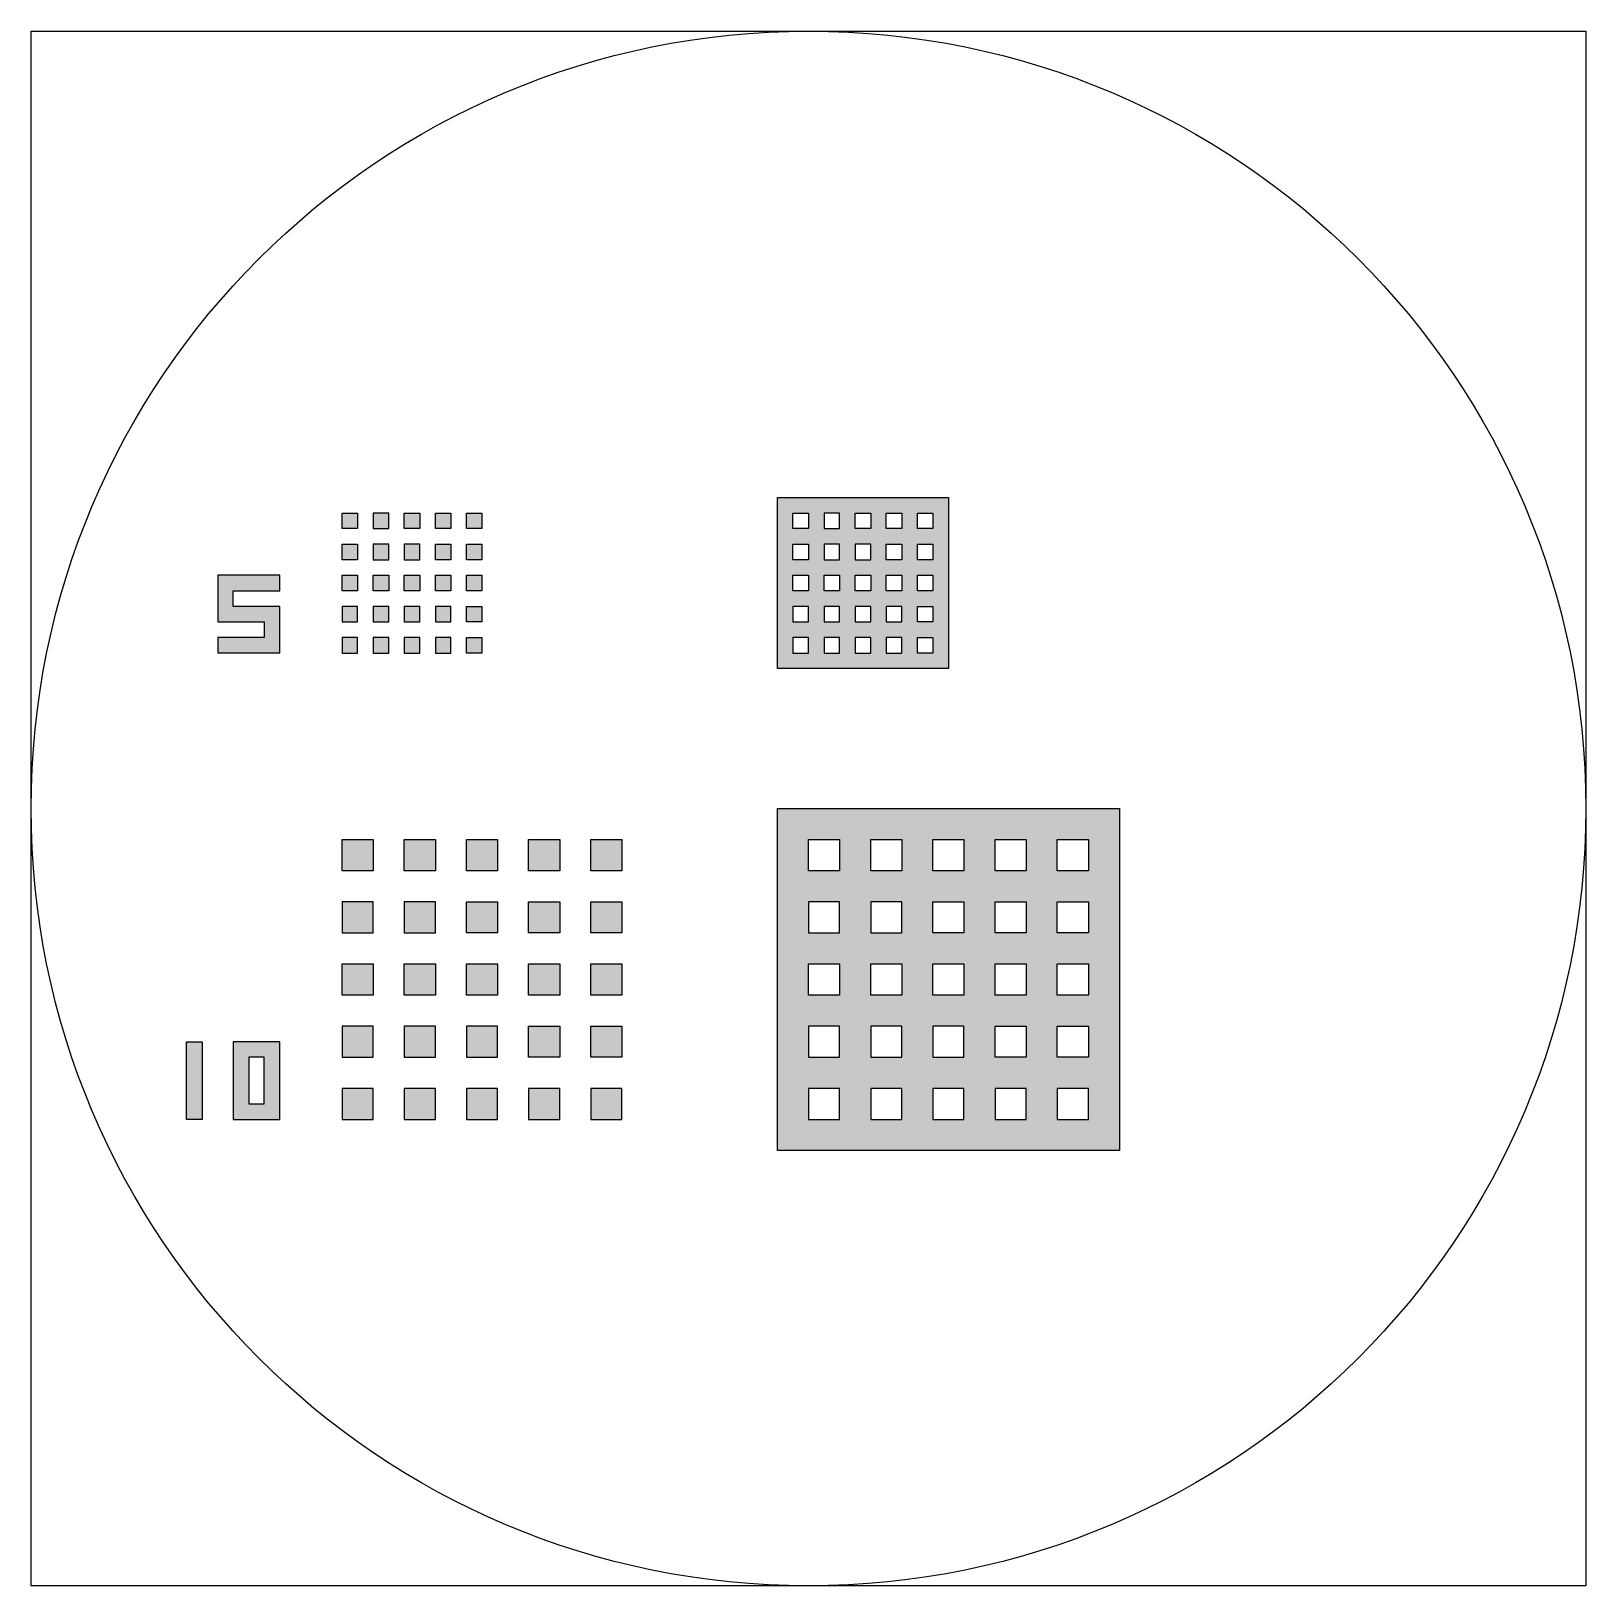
# Model space of a CAD drawing. Extents: x 0 to 4500, y 0 to 3500.
# Drawn here: x 3000 to 3500, y 0 to 500 of the extents above; entities that cross this region are included whole.
import ezdxf

# ---------------------------------------------------------------- set-up
doc = ezdxf.new("R2010")
doc.units = 13
doc.layers.get('0').update_dxf_attribs({"linetype": 'CONTINUOUS'})
doc.layers.add('Box outlines', color=7, linetype='CONTINUOUS', lineweight=0)
doc.layers.add('Filled mask', color=4, linetype='CONTINUOUS', lineweight=0)

msp = doc.modelspace()

# ---------------------------------------------------------------- hatches: boundary and pattern name
at = {"layer": 'Filled mask'}
h = msp.add_hatch(color=256, dxfattribs=at)
edge = h.paths.add_edge_path()
edge.add_line((3250, 240), (3260, 240))
edge.add_line((3260, 240), (3260, 230))
edge.add_line((3260, 230), (3250, 230))
edge.add_line((3250, 230), (3250, 240))
edge.add_line((3270, 240), (3280, 240))
edge.add_line((3280, 240), (3280, 230))
edge.add_line((3280, 230), (3270, 230))
edge.add_line((3270, 230), (3270, 240))
edge.add_line((3290, 240), (3300, 240))
edge.add_line((3300, 240), (3300, 230))
edge.add_line((3300, 230), (3290, 230))
edge.add_line((3290, 230), (3290, 240))
edge.add_line((3290, 220), (3300, 220))
edge.add_line((3300, 220), (3300, 210))
edge.add_line((3300, 210), (3290, 210))
edge.add_line((3290, 210), (3290, 220))
edge.add_line((3280, 220), (3270, 220))
edge.add_line((3270, 220), (3270, 210))
edge.add_line((3270, 210), (3280, 210))
edge.add_line((3280, 210), (3280, 220))
edge.add_line((3260, 220), (3250, 220))
edge.add_line((3250, 220), (3250, 210))
edge.add_line((3250, 210), (3260, 210))
edge.add_line((3260, 210), (3260, 220))
edge.add_line((3250, 200), (3260, 200))
edge.add_line((3260, 200), (3260, 190))
edge.add_line((3260, 190), (3250, 190))
edge.add_line((3250, 190), (3250, 200))
edge.add_line((3270, 200), (3280, 200))
edge.add_line((3280, 200), (3280, 190))
edge.add_line((3280, 190), (3270, 190))
edge.add_line((3270, 190), (3270, 200))
edge.add_line((3290, 200), (3300, 200))
edge.add_line((3300, 200), (3300, 190))
edge.add_line((3300, 190), (3290, 190))
edge.add_line((3290, 190), (3290, 200))
edge.add_line((3310, 240), (3320, 240))
edge.add_line((3320, 240), (3320, 230))
edge.add_line((3320, 230), (3310, 230))
edge.add_line((3310, 230), (3310, 240))
edge.add_line((3310, 220), (3320, 220))
edge.add_line((3320, 220), (3320, 210))
edge.add_line((3320, 210), (3310, 210))
edge.add_line((3310, 210), (3310, 220))
edge.add_line((3310, 200), (3320, 200))
edge.add_line((3320, 200), (3320, 190))
edge.add_line((3320, 190), (3310, 190))
edge.add_line((3310, 190), (3310, 200))
edge.add_line((3310, 180), (3320, 180))
edge.add_line((3320, 180), (3320, 170))
edge.add_line((3320, 170), (3310, 170))
edge.add_line((3310, 170), (3310, 180))
edge.add_line((3300, 180), (3290, 180))
edge.add_line((3290, 180), (3290, 170))
edge.add_line((3290, 170), (3300, 170))
edge.add_line((3300, 170), (3300, 180))
edge.add_line((3280, 180), (3270, 180))
edge.add_line((3270, 180), (3270, 170))
edge.add_line((3270, 170), (3280, 170))
edge.add_line((3280, 170), (3280, 180))
edge.add_line((3260, 180), (3250, 180))
edge.add_line((3250, 180), (3250, 170))
edge.add_line((3250, 170), (3260, 170))
edge.add_line((3260, 170), (3260, 180))
edge.add_line((3330, 240), (3340, 240))
edge.add_line((3340, 240), (3340, 230))
edge.add_line((3340, 230), (3330, 230))
edge.add_line((3330, 230), (3330, 240))
edge.add_line((3330, 220), (3340, 220))
edge.add_line((3340, 220), (3340, 210))
edge.add_line((3340, 210), (3330, 210))
edge.add_line((3330, 210), (3330, 220))
edge.add_line((3330, 200), (3340, 200))
edge.add_line((3340, 200), (3340, 190))
edge.add_line((3340, 190), (3330, 190))
edge.add_line((3330, 190), (3330, 200))
edge.add_line((3330, 180), (3340, 180))
edge.add_line((3340, 180), (3340, 170))
edge.add_line((3340, 170), (3330, 170))
edge.add_line((3330, 170), (3330, 180))
edge.add_line((3340, 160), (3330, 160))
edge.add_line((3330, 160), (3330, 150))
edge.add_line((3330, 150), (3340, 150))
edge.add_line((3340, 150), (3340, 160))
edge.add_line((3320, 160), (3310, 160))
edge.add_line((3310, 160), (3310, 150))
edge.add_line((3310, 150), (3320, 150))
edge.add_line((3320, 150), (3320, 160))
edge.add_line((3300, 160), (3290, 160))
edge.add_line((3290, 160), (3290, 150))
edge.add_line((3290, 150), (3300, 150))
edge.add_line((3300, 150), (3300, 160))
edge.add_line((3280, 160), (3270, 160))
edge.add_line((3270, 160), (3270, 150))
edge.add_line((3270, 150), (3280, 150))
edge.add_line((3280, 150), (3280, 160))
edge.add_line((3260, 160), (3250, 160))
edge.add_line((3250, 160), (3250, 150))
edge.add_line((3250, 150), (3260, 150))
edge.add_line((3260, 150), (3260, 160))
edge.add_line((3240, 250), (3350, 250))
edge.add_line((3350, 250), (3350, 140))
edge.add_line((3350, 140), (3240, 140))
edge.add_line((3240, 140), (3240, 250))
edge.add_line((3265, 345), (3270, 345))
edge.add_line((3270, 345), (3270, 340))
edge.add_line((3270, 340), (3265, 340))
edge.add_line((3265, 340), (3265, 345))
edge.add_line((3275, 345), (3280, 345))
edge.add_line((3280, 345), (3280, 340))
edge.add_line((3280, 340), (3275, 340))
edge.add_line((3275, 340), (3275, 345))
edge.add_line((3275, 335), (3280, 335))
edge.add_line((3280, 335), (3280, 330))
edge.add_line((3280, 330), (3275, 330))
edge.add_line((3275, 330), (3275, 335))
edge.add_line((3270, 335), (3265, 335))
edge.add_line((3265, 335), (3265, 330))
edge.add_line((3265, 330), (3270, 330))
edge.add_line((3270, 330), (3270, 335))
edge.add_line((3260, 345), (3255, 345))
edge.add_line((3255, 345), (3255, 340))
edge.add_line((3255, 340), (3260, 340))
edge.add_line((3260, 340), (3260, 345))
edge.add_line((3260, 335), (3255, 335))
edge.add_line((3255, 335), (3255, 330))
edge.add_line((3255, 330), (3260, 330))
edge.add_line((3260, 330), (3260, 335))
edge.add_line((3245, 345), (3250, 345))
edge.add_line((3250, 345), (3250, 340))
edge.add_line((3250, 340), (3245, 340))
edge.add_line((3245, 340), (3245, 345))
edge.add_line((3245, 335), (3250, 335))
edge.add_line((3250, 335), (3250, 330))
edge.add_line((3250, 330), (3245, 330))
edge.add_line((3245, 330), (3245, 335))
edge.add_line((3245, 325), (3250, 325))
edge.add_line((3250, 325), (3250, 320))
edge.add_line((3250, 320), (3245, 320))
edge.add_line((3245, 320), (3245, 325))
edge.add_line((3255, 325), (3260, 325))
edge.add_line((3260, 325), (3260, 320))
edge.add_line((3260, 320), (3255, 320))
edge.add_line((3255, 320), (3255, 325))
edge.add_line((3265, 325), (3270, 325))
edge.add_line((3270, 325), (3270, 320))
edge.add_line((3270, 320), (3265, 320))
edge.add_line((3265, 320), (3265, 325))
edge.add_line((3275, 325), (3280, 325))
edge.add_line((3280, 325), (3280, 320))
edge.add_line((3280, 320), (3275, 320))
edge.add_line((3275, 320), (3275, 325))
edge.add_line((3280, 315), (3275, 315))
edge.add_line((3275, 315), (3275, 310))
edge.add_line((3275, 310), (3280, 310))
edge.add_line((3280, 310), (3280, 315))
edge.add_line((3270, 315), (3265, 315))
edge.add_line((3265, 315), (3265, 310))
edge.add_line((3265, 310), (3270, 310))
edge.add_line((3270, 310), (3270, 315))
edge.add_line((3260, 315), (3255, 315))
edge.add_line((3255, 315), (3255, 310))
edge.add_line((3255, 310), (3260, 310))
edge.add_line((3260, 310), (3260, 315))
edge.add_line((3250, 315), (3245, 315))
edge.add_line((3245, 315), (3245, 310))
edge.add_line((3245, 310), (3250, 310))
edge.add_line((3250, 310), (3250, 315))
edge.add_line((3285, 345), (3290, 345))
edge.add_line((3290, 345), (3290, 340))
edge.add_line((3290, 340), (3285, 340))
edge.add_line((3285, 340), (3285, 345))
edge.add_line((3285, 335), (3290, 335))
edge.add_line((3290, 335), (3290, 330))
edge.add_line((3290, 330), (3285, 330))
edge.add_line((3285, 330), (3285, 335))
edge.add_line((3285, 325), (3290, 325))
edge.add_line((3290, 325), (3290, 320))
edge.add_line((3290, 320), (3285, 320))
edge.add_line((3285, 320), (3285, 325))
edge.add_line((3285, 315), (3290, 315))
edge.add_line((3290, 315), (3290, 310))
edge.add_line((3290, 310), (3285, 310))
edge.add_line((3285, 310), (3285, 315))
edge.add_line((3285, 305), (3285, 305))
edge.add_line((3285, 305), (3285, 305))
edge.add_line((3285, 305), (3285, 305))
edge.add_line((3285, 305), (3285, 305))
edge.add_line((3285, 305), (3285, 300))
edge.add_line((3285, 300), (3290, 300))
edge.add_line((3290, 300), (3290, 305))
edge.add_line((3290, 305), (3285, 305))
edge.add_line((3280, 305), (3275, 305))
edge.add_line((3275, 305), (3275, 300))
edge.add_line((3275, 300), (3280, 300))
edge.add_line((3280, 300), (3280, 305))
edge.add_line((3270, 305), (3265, 305))
edge.add_line((3265, 305), (3265, 300))
edge.add_line((3265, 300), (3270, 300))
edge.add_line((3270, 300), (3270, 305))
edge.add_line((3260, 305), (3255, 305))
edge.add_line((3255, 305), (3255, 300))
edge.add_line((3255, 300), (3260, 300))
edge.add_line((3260, 300), (3260, 305))
edge.add_line((3250, 305), (3245, 305))
edge.add_line((3245, 305), (3245, 300))
edge.add_line((3245, 300), (3250, 300))
edge.add_line((3250, 300), (3250, 305))
edge.add_line((3240, 350), (3295, 350))
edge.add_line((3295, 350), (3295, 295))
edge.add_line((3295, 295), (3240, 295))
edge.add_line((3240, 295), (3240, 350))
h = msp.add_hatch(color=256, dxfattribs=at)
edge = h.paths.add_edge_path()
edge.add_line((3120, 345), (3125, 345))
edge.add_line((3125, 345), (3125, 340))
edge.add_line((3125, 340), (3120, 340))
edge.add_line((3120, 340), (3120, 345))
edge.add_line((3130, 345), (3135, 345))
edge.add_line((3135, 345), (3135, 340))
edge.add_line((3135, 340), (3130, 340))
edge.add_line((3130, 340), (3130, 345))
edge.add_line((3130, 335), (3135, 335))
edge.add_line((3135, 335), (3135, 330))
edge.add_line((3135, 330), (3130, 330))
edge.add_line((3130, 330), (3130, 335))
edge.add_line((3125, 335), (3120, 335))
edge.add_line((3120, 335), (3120, 330))
edge.add_line((3120, 330), (3125, 330))
edge.add_line((3125, 330), (3125, 335))
edge.add_line((3115, 345), (3110, 345))
edge.add_line((3110, 345), (3110, 340))
edge.add_line((3110, 340), (3115, 340))
edge.add_line((3115, 340), (3115, 345))
edge.add_line((3115, 335), (3110, 335))
edge.add_line((3110, 335), (3110, 330))
edge.add_line((3110, 330), (3115, 330))
edge.add_line((3115, 330), (3115, 335))
edge.add_line((3100, 345), (3105, 345))
edge.add_line((3105, 345), (3105, 340))
edge.add_line((3105, 340), (3100, 340))
edge.add_line((3100, 340), (3100, 345))
edge.add_line((3100, 335), (3105, 335))
edge.add_line((3105, 335), (3105, 330))
edge.add_line((3105, 330), (3100, 330))
edge.add_line((3100, 330), (3100, 335))
edge.add_line((3100, 325), (3105, 325))
edge.add_line((3105, 325), (3105, 320))
edge.add_line((3105, 320), (3100, 320))
edge.add_line((3100, 320), (3100, 325))
edge.add_line((3110, 325), (3115, 325))
edge.add_line((3115, 325), (3115, 320))
edge.add_line((3115, 320), (3110, 320))
edge.add_line((3110, 320), (3110, 325))
edge.add_line((3120, 325), (3125, 325))
edge.add_line((3125, 325), (3125, 320))
edge.add_line((3125, 320), (3120, 320))
edge.add_line((3120, 320), (3120, 325))
edge.add_line((3130, 325), (3135, 325))
edge.add_line((3135, 325), (3135, 320))
edge.add_line((3135, 320), (3130, 320))
edge.add_line((3130, 320), (3130, 325))
edge.add_line((3135, 315), (3130, 315))
edge.add_line((3130, 315), (3130, 310))
edge.add_line((3130, 310), (3135, 310))
edge.add_line((3135, 310), (3135, 315))
edge.add_line((3125, 315), (3120, 315))
edge.add_line((3120, 315), (3120, 310))
edge.add_line((3120, 310), (3125, 310))
edge.add_line((3125, 310), (3125, 315))
edge.add_line((3115, 315), (3110, 315))
edge.add_line((3110, 315), (3110, 310))
edge.add_line((3110, 310), (3115, 310))
edge.add_line((3115, 310), (3115, 315))
edge.add_line((3105, 315), (3100, 315))
edge.add_line((3100, 315), (3100, 310))
edge.add_line((3100, 310), (3105, 310))
edge.add_line((3105, 310), (3105, 315))
edge.add_line((3140, 345), (3145, 345))
edge.add_line((3145, 345), (3145, 340))
edge.add_line((3145, 340), (3140, 340))
edge.add_line((3140, 340), (3140, 345))
edge.add_line((3140, 335), (3145, 335))
edge.add_line((3145, 335), (3145, 330))
edge.add_line((3145, 330), (3140, 330))
edge.add_line((3140, 330), (3140, 335))
edge.add_line((3140, 325), (3145, 325))
edge.add_line((3145, 325), (3145, 320))
edge.add_line((3145, 320), (3140, 320))
edge.add_line((3140, 320), (3140, 325))
edge.add_line((3140, 315), (3145, 315))
edge.add_line((3145, 315), (3145, 310))
edge.add_line((3145, 310), (3140, 310))
edge.add_line((3140, 310), (3140, 315))
edge.add_line((3140, 305), (3140, 305))
edge.add_line((3140, 305), (3140, 305))
edge.add_line((3140, 305), (3140, 305))
edge.add_line((3140, 305), (3140, 305))
edge.add_line((3140, 305), (3140, 300))
edge.add_line((3140, 300), (3145, 300))
edge.add_line((3145, 300), (3145, 305))
edge.add_line((3145, 305), (3140, 305))
edge.add_line((3135, 305), (3130, 305))
edge.add_line((3130, 305), (3130, 300))
edge.add_line((3130, 300), (3135, 300))
edge.add_line((3135, 300), (3135, 305))
edge.add_line((3125, 305), (3120, 305))
edge.add_line((3120, 305), (3120, 300))
edge.add_line((3120, 300), (3125, 300))
edge.add_line((3125, 300), (3125, 305))
edge.add_line((3115, 305), (3110, 305))
edge.add_line((3110, 305), (3110, 300))
edge.add_line((3110, 300), (3115, 300))
edge.add_line((3115, 300), (3115, 305))
edge.add_line((3105, 305), (3100, 305))
edge.add_line((3100, 305), (3100, 300))
edge.add_line((3100, 300), (3105, 300))
edge.add_line((3105, 300), (3105, 305))
h = msp.add_hatch(color=256, dxfattribs=at)
edge = h.paths.add_edge_path()
edge.add_line((3100, 240), (3110, 240))
edge.add_line((3110, 240), (3110, 230))
edge.add_line((3110, 230), (3100, 230))
edge.add_line((3100, 230), (3100, 240))
edge.add_line((3120, 240), (3130, 240))
edge.add_line((3130, 240), (3130, 230))
edge.add_line((3130, 230), (3120, 230))
edge.add_line((3120, 230), (3120, 240))
edge.add_line((3140, 240), (3150, 240))
edge.add_line((3150, 240), (3150, 230))
edge.add_line((3150, 230), (3140, 230))
edge.add_line((3140, 230), (3140, 240))
edge.add_line((3140, 220), (3150, 220))
edge.add_line((3150, 220), (3150, 210))
edge.add_line((3150, 210), (3140, 210))
edge.add_line((3140, 210), (3140, 220))
edge.add_line((3130, 220), (3120, 220))
edge.add_line((3120, 220), (3120, 210))
edge.add_line((3120, 210), (3130, 210))
edge.add_line((3130, 210), (3130, 220))
edge.add_line((3110, 220), (3100, 220))
edge.add_line((3100, 220), (3100, 210))
edge.add_line((3100, 210), (3110, 210))
edge.add_line((3110, 210), (3110, 220))
edge.add_line((3100, 200), (3110, 200))
edge.add_line((3110, 200), (3110, 190))
edge.add_line((3110, 190), (3100, 190))
edge.add_line((3100, 190), (3100, 200))
edge.add_line((3120, 200), (3130, 200))
edge.add_line((3130, 200), (3130, 190))
edge.add_line((3130, 190), (3120, 190))
edge.add_line((3120, 190), (3120, 200))
edge.add_line((3140, 200), (3150, 200))
edge.add_line((3150, 200), (3150, 190))
edge.add_line((3150, 190), (3140, 190))
edge.add_line((3140, 190), (3140, 200))
edge.add_line((3160, 240), (3170, 240))
edge.add_line((3170, 240), (3170, 230))
edge.add_line((3170, 230), (3160, 230))
edge.add_line((3160, 230), (3160, 240))
edge.add_line((3160, 220), (3170, 220))
edge.add_line((3170, 220), (3170, 210))
edge.add_line((3170, 210), (3160, 210))
edge.add_line((3160, 210), (3160, 220))
edge.add_line((3160, 200), (3170, 200))
edge.add_line((3170, 200), (3170, 190))
edge.add_line((3170, 190), (3160, 190))
edge.add_line((3160, 190), (3160, 200))
edge.add_line((3160, 180), (3170, 180))
edge.add_line((3170, 180), (3170, 170))
edge.add_line((3170, 170), (3160, 170))
edge.add_line((3160, 170), (3160, 180))
edge.add_line((3150, 180), (3140, 180))
edge.add_line((3140, 180), (3140, 170))
edge.add_line((3140, 170), (3150, 170))
edge.add_line((3150, 170), (3150, 180))
edge.add_line((3130, 180), (3120, 180))
edge.add_line((3120, 180), (3120, 170))
edge.add_line((3120, 170), (3130, 170))
edge.add_line((3130, 170), (3130, 180))
edge.add_line((3110, 180), (3100, 180))
edge.add_line((3100, 180), (3100, 170))
edge.add_line((3100, 170), (3110, 170))
edge.add_line((3110, 170), (3110, 180))
edge.add_line((3180, 240), (3190, 240))
edge.add_line((3190, 240), (3190, 230))
edge.add_line((3190, 230), (3180, 230))
edge.add_line((3180, 230), (3180, 240))
edge.add_line((3180, 220), (3190, 220))
edge.add_line((3190, 220), (3190, 210))
edge.add_line((3190, 210), (3180, 210))
edge.add_line((3180, 210), (3180, 220))
edge.add_line((3180, 200), (3190, 200))
edge.add_line((3190, 200), (3190, 190))
edge.add_line((3190, 190), (3180, 190))
edge.add_line((3180, 190), (3180, 200))
edge.add_line((3180, 180), (3190, 180))
edge.add_line((3190, 180), (3190, 170))
edge.add_line((3190, 170), (3180, 170))
edge.add_line((3180, 170), (3180, 180))
edge.add_line((3190, 160), (3180, 160))
edge.add_line((3180, 160), (3180, 150))
edge.add_line((3180, 150), (3190, 150))
edge.add_line((3190, 150), (3190, 160))
edge.add_line((3170, 160), (3160, 160))
edge.add_line((3160, 160), (3160, 150))
edge.add_line((3160, 150), (3170, 150))
edge.add_line((3170, 150), (3170, 160))
edge.add_line((3150, 160), (3140, 160))
edge.add_line((3140, 160), (3140, 150))
edge.add_line((3140, 150), (3150, 150))
edge.add_line((3150, 150), (3150, 160))
edge.add_line((3130, 160), (3120, 160))
edge.add_line((3120, 160), (3120, 150))
edge.add_line((3120, 150), (3130, 150))
edge.add_line((3130, 150), (3130, 160))
edge.add_line((3110, 160), (3100, 160))
edge.add_line((3100, 160), (3100, 150))
edge.add_line((3100, 150), (3110, 150))
edge.add_line((3110, 150), (3110, 160))
edge.add_line((3050, 150), (3050, 175))
edge.add_line((3050, 175), (3055, 175))
edge.add_line((3055, 175), (3055, 150))
edge.add_line((3055, 150), (3050, 150))
edge.add_line((3065, 175), (3065, 150))
edge.add_line((3065, 150), (3080, 150))
edge.add_line((3080, 150), (3080, 175))
edge.add_line((3080, 175), (3065, 175))
edge.add_line((3070, 170), (3070, 155))
edge.add_line((3070, 155), (3075, 155))
edge.add_line((3075, 155), (3075, 170))
edge.add_line((3075, 170), (3070, 170))
edge.add_line((3080, 300), (3060, 300))
edge.add_line((3060, 300), (3060, 305))
edge.add_line((3060, 305), (3075, 305))
edge.add_line((3075, 305), (3075, 310))
edge.add_line((3075, 310), (3060, 310))
edge.add_line((3060, 310), (3060, 325))
edge.add_line((3060, 325), (3080, 325))
edge.add_line((3080, 325), (3080, 320))
edge.add_line((3080, 320), (3065, 320))
edge.add_line((3065, 320), (3065, 315))
edge.add_line((3065, 315), (3080, 315))
edge.add_line((3080, 315), (3080, 300))

# ---------------------------------------------------------------- linework, layer by layer
for p, q in [((3000, 500), (3500, 500)), ((3000, 0), (3000, 500)), ((3500, 500), (3500, 0)), ((3240, 350), (3295, 350)), ((3240, 295), (3240, 350)), ((3295, 350), (3295, 295)), ((3100, 345), (3105, 345)), ((3100, 340), (3100, 345)), ((3105, 345), (3105, 340)), ((3115, 345), (3110, 345)), ((3110, 345), (3110, 340)), ((3115, 340), (3115, 345)), ((3120, 345), (3125, 345)), ((3120, 340), (3120, 345)), ((3125, 345), (3125, 340)), ((3130, 345), (3135, 345)), ((3130, 340), (3130, 345)), ((3135, 345), (3135, 340)), ((3140, 345), (3145, 345)), ((3140, 340), (3140, 345)), ((3145, 345), (3145, 340)), ((3245, 345), (3250, 345)), ((3245, 340), (3245, 345)), ((3250, 345), (3250, 340)), ((3260, 345), (3255, 345)), ((3255, 345), (3255, 340)), ((3260, 340), (3260, 345)), ((3265, 345), (3270, 345)), ((3265, 340), (3265, 345)), ((3270, 345), (3270, 340)), ((3275, 345), (3280, 345)), ((3275, 340), (3275, 345)), ((3280, 345), (3280, 340)), ((3285, 345), (3290, 345)), ((3285, 340), (3285, 345)), ((3290, 345), (3290, 340)), ((3105, 340), (3100, 340)), ((3110, 340), (3115, 340)), ((3125, 340), (3120, 340)), ((3135, 340), (3130, 340)), ((3145, 340), (3140, 340)), ((3250, 340), (3245, 340)), ((3255, 340), (3260, 340)), ((3270, 340), (3265, 340)), ((3280, 340), (3275, 340)), ((3290, 340), (3285, 340)), ((3100, 335), (3105, 335)), ((3100, 330), (3100, 335)), ((3105, 335), (3105, 330)), ((3115, 335), (3110, 335)), ((3110, 335), (3110, 330)), ((3115, 330), (3115, 335)), ((3125, 335), (3120, 335)), ((3120, 335), (3120, 330)), ((3125, 330), (3125, 335)), ((3130, 335), (3135, 335)), ((3130, 330), (3130, 335)), ((3135, 335), (3135, 330)), ((3140, 335), (3145, 335)), ((3140, 330), (3140, 335)), ((3145, 335), (3145, 330)), ((3245, 335), (3250, 335)), ((3245, 330), (3245, 335)), ((3250, 335), (3250, 330)), ((3260, 335), (3255, 335)), ((3255, 335), (3255, 330)), ((3260, 330), (3260, 335)), ((3270, 335), (3265, 335)), ((3265, 335), (3265, 330)), ((3270, 330), (3270, 335)), ((3275, 335), (3280, 335)), ((3275, 330), (3275, 335)), ((3280, 335), (3280, 330)), ((3285, 335), (3290, 335)), ((3285, 330), (3285, 335)), ((3290, 335), (3290, 330)), ((3105, 330), (3100, 330)), ((3110, 330), (3115, 330)), ((3120, 330), (3125, 330)), ((3135, 330), (3130, 330)), ((3145, 330), (3140, 330)), ((3250, 330), (3245, 330)), ((3255, 330), (3260, 330)), ((3265, 330), (3270, 330)), ((3280, 330), (3275, 330)), ((3290, 330), (3285, 330)), ((3080, 325), (3060, 325)), ((3060, 325), (3060, 310)), ((3080, 320), (3080, 325)), ((3100, 325), (3105, 325)), ((3100, 320), (3100, 325)), ((3105, 325), (3105, 320)), ((3110, 325), (3115, 325)), ((3110, 320), (3110, 325)), ((3115, 325), (3115, 320)), ((3120, 325), (3125, 325)), ((3120, 320), (3120, 325)), ((3125, 325), (3125, 320)), ((3130, 325), (3135, 325)), ((3130, 320), (3130, 325)), ((3135, 325), (3135, 320)), ((3140, 325), (3145, 325)), ((3140, 320), (3140, 325)), ((3145, 325), (3145, 320)), ((3245, 325), (3250, 325)), ((3245, 320), (3245, 325)), ((3250, 325), (3250, 320)), ((3255, 325), (3260, 325)), ((3255, 320), (3255, 325)), ((3260, 325), (3260, 320)), ((3265, 325), (3270, 325)), ((3265, 320), (3265, 325)), ((3270, 325), (3270, 320)), ((3275, 325), (3280, 325)), ((3275, 320), (3275, 325)), ((3280, 325), (3280, 320)), ((3285, 325), (3290, 325)), ((3285, 320), (3285, 325)), ((3290, 325), (3290, 320)), ((3065, 315), (3065, 320)), ((3065, 320), (3080, 320)), ((3105, 320), (3100, 320)), ((3115, 320), (3110, 320)), ((3125, 320), (3120, 320)), ((3135, 320), (3130, 320)), ((3145, 320), (3140, 320)), ((3250, 320), (3245, 320)), ((3260, 320), (3255, 320)), ((3270, 320), (3265, 320)), ((3280, 320), (3275, 320)), ((3290, 320), (3285, 320)), ((3080, 315), (3065, 315)), ((3080, 300), (3080, 315)), ((3105, 315), (3100, 315)), ((3100, 315), (3100, 310)), ((3105, 310), (3105, 315)), ((3115, 315), (3110, 315)), ((3110, 315), (3110, 310)), ((3115, 310), (3115, 315)), ((3125, 315), (3120, 315)), ((3120, 315), (3120, 310)), ((3125, 310), (3125, 315)), ((3135, 315), (3130, 315)), ((3130, 315), (3130, 310)), ((3135, 310), (3135, 315)), ((3140, 315), (3145, 315)), ((3140, 310), (3140, 315)), ((3145, 315), (3145, 310)), ((3250, 315), (3245, 315)), ((3245, 315), (3245, 310)), ((3250, 310), (3250, 315)), ((3260, 315), (3255, 315)), ((3255, 315), (3255, 310)), ((3260, 310), (3260, 315)), ((3270, 315), (3265, 315)), ((3265, 315), (3265, 310)), ((3270, 310), (3270, 315)), ((3280, 315), (3275, 315)), ((3275, 315), (3275, 310)), ((3280, 310), (3280, 315)), ((3285, 315), (3290, 315)), ((3285, 310), (3285, 315)), ((3290, 315), (3290, 310)), ((3060, 310), (3075, 310)), ((3075, 310), (3075, 305)), ((3100, 310), (3105, 310)), ((3110, 310), (3115, 310)), ((3120, 310), (3125, 310)), ((3130, 310), (3135, 310)), ((3145, 310), (3140, 310)), ((3245, 310), (3250, 310)), ((3255, 310), (3260, 310)), ((3265, 310), (3270, 310)), ((3275, 310), (3280, 310)), ((3290, 310), (3285, 310)), ((3075, 305), (3060, 305)), ((3060, 305), (3060, 300)), ((3105, 305), (3100, 305)), ((3100, 305), (3100, 300)), ((3105, 300), (3105, 305)), ((3115, 305), (3110, 305)), ((3110, 305), (3110, 300)), ((3115, 300), (3115, 305)), ((3125, 305), (3120, 305)), ((3120, 305), (3120, 300)), ((3125, 300), (3125, 305)), ((3135, 305), (3130, 305)), ((3130, 305), (3130, 300)), ((3135, 300), (3135, 305)), ((3140, 305), (3140, 305)), ((3140, 305), (3140, 305)), ((3140, 305), (3140, 305)), ((3140, 305), (3140, 305)), ((3140, 300), (3140, 305)), ((3140, 305), (3145, 305)), ((3145, 305), (3145, 300)), ((3250, 305), (3245, 305)), ((3245, 305), (3245, 300)), ((3250, 300), (3250, 305)), ((3260, 305), (3255, 305)), ((3255, 305), (3255, 300)), ((3260, 300), (3260, 305)), ((3270, 305), (3265, 305)), ((3265, 305), (3265, 300)), ((3270, 300), (3270, 305)), ((3280, 305), (3275, 305)), ((3275, 305), (3275, 300)), ((3280, 300), (3280, 305)), ((3285, 305), (3285, 305)), ((3285, 305), (3285, 305)), ((3285, 305), (3285, 305)), ((3285, 305), (3285, 305)), ((3285, 300), (3285, 305)), ((3285, 305), (3290, 305)), ((3290, 305), (3290, 300)), ((3080, 300), (3060, 300)), ((3100, 300), (3105, 300)), ((3110, 300), (3115, 300)), ((3120, 300), (3125, 300)), ((3130, 300), (3135, 300)), ((3145, 300), (3140, 300)), ((3245, 300), (3250, 300)), ((3255, 300), (3260, 300)), ((3265, 300), (3270, 300)), ((3275, 300), (3280, 300)), ((3290, 300), (3285, 300)), ((3295, 295), (3240, 295)), ((3240, 250), (3350, 250)), ((3240, 140), (3240, 250)), ((3350, 250), (3350, 140)), ((3100, 240), (3110, 240)), ((3100, 230), (3100, 240)), ((3110, 240), (3110, 230)), ((3120, 240), (3130, 240)), ((3120, 230), (3120, 240)), ((3130, 240), (3130, 230)), ((3140, 240), (3150, 240)), ((3140, 230), (3140, 240)), ((3150, 240), (3150, 230)), ((3160, 240), (3170, 240)), ((3160, 230), (3160, 240)), ((3170, 240), (3170, 230)), ((3180, 240), (3190, 240)), ((3180, 230), (3180, 240)), ((3190, 240), (3190, 230)), ((3250, 240), (3260, 240)), ((3250, 230), (3250, 240)), ((3260, 240), (3260, 230)), ((3270, 240), (3280, 240)), ((3270, 230), (3270, 240)), ((3280, 240), (3280, 230)), ((3290, 240), (3300, 240)), ((3290, 230), (3290, 240)), ((3300, 240), (3300, 230)), ((3310, 240), (3320, 240)), ((3310, 230), (3310, 240)), ((3320, 240), (3320, 230)), ((3330, 240), (3340, 240)), ((3330, 230), (3330, 240)), ((3340, 240), (3340, 230)), ((3110, 230), (3100, 230)), ((3130, 230), (3120, 230)), ((3150, 230), (3140, 230)), ((3170, 230), (3160, 230)), ((3190, 230), (3180, 230)), ((3260, 230), (3250, 230)), ((3280, 230), (3270, 230)), ((3300, 230), (3290, 230)), ((3320, 230), (3310, 230)), ((3340, 230), (3330, 230)), ((3110, 220), (3100, 220)), ((3100, 220), (3100, 210)), ((3110, 210), (3110, 220)), ((3130, 220), (3120, 220)), ((3120, 220), (3120, 210)), ((3130, 210), (3130, 220)), ((3140, 220), (3150, 220)), ((3140, 210), (3140, 220)), ((3150, 220), (3150, 210)), ((3160, 220), (3170, 220)), ((3160, 210), (3160, 220)), ((3170, 220), (3170, 210)), ((3180, 220), (3190, 220)), ((3180, 210), (3180, 220)), ((3190, 220), (3190, 210)), ((3260, 220), (3250, 220)), ((3250, 220), (3250, 210)), ((3260, 210), (3260, 220)), ((3280, 220), (3270, 220)), ((3270, 220), (3270, 210)), ((3280, 210), (3280, 220)), ((3290, 220), (3300, 220)), ((3290, 210), (3290, 220)), ((3300, 220), (3300, 210)), ((3310, 220), (3320, 220)), ((3310, 210), (3310, 220)), ((3320, 220), (3320, 210)), ((3330, 220), (3340, 220)), ((3330, 210), (3330, 220)), ((3340, 220), (3340, 210)), ((3100, 210), (3110, 210)), ((3120, 210), (3130, 210)), ((3150, 210), (3140, 210)), ((3170, 210), (3160, 210)), ((3190, 210), (3180, 210)), ((3250, 210), (3260, 210)), ((3270, 210), (3280, 210)), ((3300, 210), (3290, 210)), ((3320, 210), (3310, 210)), ((3340, 210), (3330, 210)), ((3100, 200), (3110, 200)), ((3100, 190), (3100, 200)), ((3110, 200), (3110, 190)), ((3120, 200), (3130, 200)), ((3120, 190), (3120, 200)), ((3130, 200), (3130, 190)), ((3140, 200), (3150, 200)), ((3140, 190), (3140, 200)), ((3150, 200), (3150, 190)), ((3160, 200), (3170, 200)), ((3160, 190), (3160, 200)), ((3170, 200), (3170, 190)), ((3180, 200), (3190, 200)), ((3180, 190), (3180, 200)), ((3190, 200), (3190, 190)), ((3250, 200), (3260, 200)), ((3250, 190), (3250, 200)), ((3260, 200), (3260, 190)), ((3270, 200), (3280, 200)), ((3270, 190), (3270, 200)), ((3280, 200), (3280, 190)), ((3290, 200), (3300, 200)), ((3290, 190), (3290, 200)), ((3300, 200), (3300, 190)), ((3310, 200), (3320, 200)), ((3310, 190), (3310, 200)), ((3320, 200), (3320, 190)), ((3330, 200), (3340, 200)), ((3330, 190), (3330, 200)), ((3340, 200), (3340, 190)), ((3110, 190), (3100, 190)), ((3130, 190), (3120, 190)), ((3150, 190), (3140, 190)), ((3170, 190), (3160, 190)), ((3190, 190), (3180, 190)), ((3260, 190), (3250, 190)), ((3280, 190), (3270, 190)), ((3300, 190), (3290, 190)), ((3320, 190), (3310, 190)), ((3340, 190), (3330, 190)), ((3110, 180), (3100, 180)), ((3100, 180), (3100, 170)), ((3110, 170), (3110, 180)), ((3130, 180), (3120, 180)), ((3120, 180), (3120, 170)), ((3130, 170), (3130, 180)), ((3150, 180), (3140, 180)), ((3140, 180), (3140, 170)), ((3150, 170), (3150, 180)), ((3160, 180), (3170, 180)), ((3160, 170), (3160, 180)), ((3170, 180), (3170, 170)), ((3180, 180), (3190, 180)), ((3180, 170), (3180, 180)), ((3190, 180), (3190, 170)), ((3260, 180), (3250, 180)), ((3250, 180), (3250, 170)), ((3260, 170), (3260, 180)), ((3280, 180), (3270, 180)), ((3270, 180), (3270, 170)), ((3280, 170), (3280, 180)), ((3300, 180), (3290, 180)), ((3290, 180), (3290, 170)), ((3300, 170), (3300, 180)), ((3310, 180), (3320, 180)), ((3310, 170), (3310, 180)), ((3320, 180), (3320, 170)), ((3330, 180), (3340, 180)), ((3330, 170), (3330, 180)), ((3340, 180), (3340, 170)), ((3050, 150), (3050, 175)), ((3050, 175), (3055, 175)), ((3055, 175), (3055, 150)), ((3065, 175), (3065, 150)), ((3080, 175), (3065, 175)), ((3080, 150), (3080, 175)), ((3070, 170), (3070, 155)), ((3075, 170), (3070, 170)), ((3075, 155), (3075, 170)), ((3100, 170), (3110, 170)), ((3120, 170), (3130, 170)), ((3140, 170), (3150, 170)), ((3170, 170), (3160, 170)), ((3190, 170), (3180, 170)), ((3250, 170), (3260, 170)), ((3270, 170), (3280, 170)), ((3290, 170), (3300, 170)), ((3320, 170), (3310, 170)), ((3340, 170), (3330, 170)), ((3110, 160), (3100, 160)), ((3100, 160), (3100, 150)), ((3110, 150), (3110, 160)), ((3130, 160), (3120, 160)), ((3120, 160), (3120, 150)), ((3130, 150), (3130, 160)), ((3150, 160), (3140, 160)), ((3140, 160), (3140, 150)), ((3150, 150), (3150, 160)), ((3170, 160), (3160, 160)), ((3160, 160), (3160, 150)), ((3170, 150), (3170, 160)), ((3190, 160), (3180, 160)), ((3180, 160), (3180, 150)), ((3190, 150), (3190, 160)), ((3260, 160), (3250, 160)), ((3250, 160), (3250, 150)), ((3260, 150), (3260, 160)), ((3280, 160), (3270, 160)), ((3270, 160), (3270, 150)), ((3280, 150), (3280, 160)), ((3300, 160), (3290, 160)), ((3290, 160), (3290, 150)), ((3300, 150), (3300, 160)), ((3320, 160), (3310, 160)), ((3310, 160), (3310, 150)), ((3320, 150), (3320, 160)), ((3340, 160), (3330, 160)), ((3330, 160), (3330, 150)), ((3340, 150), (3340, 160)), ((3070, 155), (3075, 155)), ((3055, 150), (3050, 150)), ((3065, 150), (3080, 150)), ((3100, 150), (3110, 150)), ((3120, 150), (3130, 150)), ((3140, 150), (3150, 150)), ((3160, 150), (3170, 150)), ((3180, 150), (3190, 150)), ((3250, 150), (3260, 150)), ((3270, 150), (3280, 150)), ((3290, 150), (3300, 150)), ((3310, 150), (3320, 150)), ((3330, 150), (3340, 150)), ((3350, 140), (3240, 140)), ((3500, 0), (3000, 0))]:
    msp.add_line(p, q)
msp.add_circle((3250, 250), 250)
at = {"layer": 'Box outlines'}
for p, q in [((3000, 500), (3500, 500)), ((3000, 0), (3000, 500)), ((3500, 500), (3500, 0)), ((3500, 0), (3000, 0))]:
    msp.add_line(p, q, dxfattribs=at)

doc.saveas('drawing.dxf')
